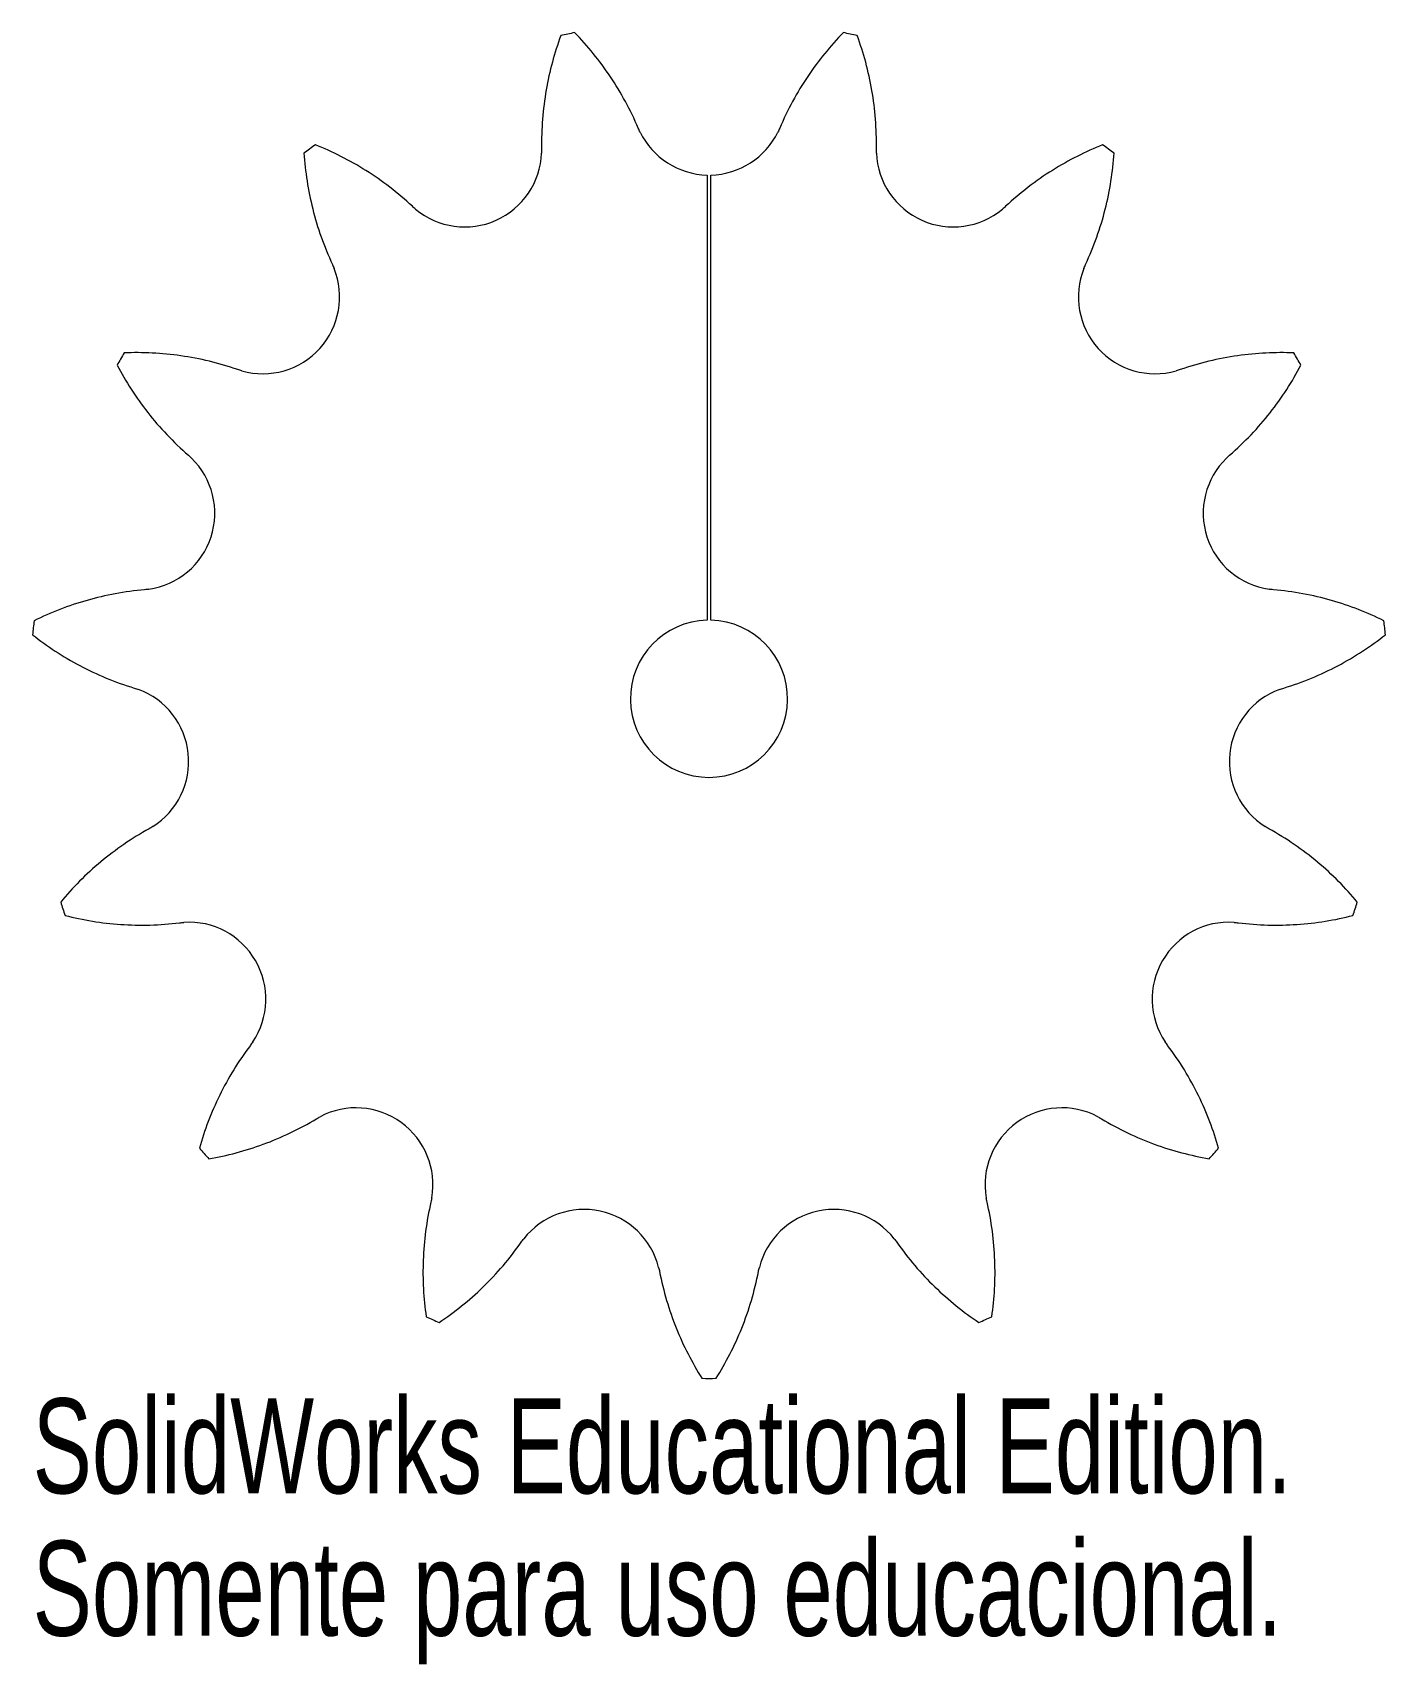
# Model space of a CAD drawing. Header units: millimetres. Extents: x -34.4 to 34.4, y -49.2 to 33.9.
import ezdxf

# ---------------------------------------------------------------- set-up
doc = ezdxf.new("R2010")
doc.units = ezdxf.units.MM
doc.styles.add('SLDTEXTSTYLE0', font='TXT', dxfattribs={"width": 0.7})

msp = doc.modelspace()

# ---------------------------------------------------------------- linework, layer by layer
at = {"color": 7, "linetype": 'Continuous', "lineweight": 15}
for p, q in [((-0.1, 26.668), (-0.1, 3.999)), ((0.1, 3.999), (0.1, 26.668))]:
    msp.add_line(p, q, dxfattribs=at)
for centre, radius, start, end in [((0, 0), 34.6, 101.40463, 102.59537), ((0, 0), 34.6, 77.40463, 78.59537), ((0, 30.581), 3.914, 206.22073, 268.53588), ((0, 30.581), 3.914, 271.46412, 333.77927), ((0, 0), 34.6, 125.40463, 126.59537), ((-12.438, 27.937), 3.914, 230.22073, 357.77927), ((12.438, 27.937), 3.914, 182.22073, 309.77927), ((0, 0), 34.6, 53.40463, 54.59537), ((-22.726, 20.462), 3.914, 254.22073, 21.77927), ((22.726, 20.462), 3.914, 158.22073, 285.77927), ((0, 0), 34.6, 149.40463, 150.59537), ((0, 0), 34.6, 29.40463, 30.59537), ((-29.084, 9.45), 3.914, 278.22073, 45.77927), ((29.084, 9.45), 3.914, 134.22073, 261.77927), ((0, 0), 34.6, 173.40463, 174.59537), ((0, 0), 4, 91.43254, 88.56746), ((0, 0), 34.6, 5.40463, 6.59537), ((-30.413, -3.197), 3.914, 302.22073, 69.77927), ((30.413, -3.197), 3.914, 110.22073, 237.77927), ((0, 0), 34.6, 197.40463, 198.59537), ((0, 0), 34.6, 341.40463, 342.59537), ((-26.484, -15.29), 3.914, 326.22073, 93.77927), ((26.484, -15.29), 3.914, 86.22073, 213.77927), ((-17.975, -24.74), 3.914, 350.22073, 117.77927), ((17.975, -24.74), 3.914, 62.22073, 189.77927), ((0, 0), 34.6, 221.40463, 222.59537), ((0, 0), 34.6, 317.40463, 318.59537), ((-6.358, -29.912), 3.914, 14.22073, 141.77927), ((6.358, -29.912), 3.914, 38.22073, 165.77927), ((0, 0), 34.6, 245.40463, 246.59537), ((0, 0), 34.6, 293.40463, 294.59537), ((0, 0), 34.6, 269.40463, 270.59537)]:
    msp.add_arc(centre, radius, start, end, dxfattribs=at)
for points in [[(-7.545, 33.767), (-7.871, 32.887), (-8.123, 31.965), (-8.376, 30.516), (-8.44, 30.018), (-8.518, 29.017), (-8.534, 28.513), (-8.525, 28.005)], [(-3.603, 29.051), (-4, 29.987), (-4.475, 30.859), (-5.295, 32.082), (-5.587, 32.477), (-6.196, 33.226), (-6.513, 33.58), (-6.842, 33.917)], [(6.842, 33.917), (6.186, 33.245), (5.58, 32.506), (4.76, 31.284), (4.499, 30.855), (4.02, 29.973), (3.801, 29.519), (3.603, 29.051)], [(8.525, 28.005), (8.543, 29.022), (8.463, 30.011), (8.212, 31.462), (8.105, 31.941), (7.854, 32.873), (7.708, 33.326), (7.545, 33.767)], [(-20.627, 27.779), (-20.567, 26.842), (-20.423, 25.898), (-20.064, 24.47), (-19.92, 23.99), (-19.584, 23.043), (-19.393, 22.577), (-19.179, 22.116)], [(-15.107, 25.074), (-15.851, 25.768), (-16.64, 26.371), (-17.886, 27.155), (-18.313, 27.397), (-19.175, 27.833), (-19.609, 28.028), (-20.045, 28.202)], [(20.045, 28.202), (19.173, 27.855), (18.319, 27.426), (17.073, 26.644), (16.66, 26.358), (15.864, 25.746), (15.479, 25.421), (15.107, 25.074)], [(19.179, 22.116), (19.608, 23.038), (19.938, 23.975), (20.299, 25.401), (20.396, 25.883), (20.545, 26.837), (20.597, 27.31), (20.627, 27.779)], [(-24, 16.762), (-24.961, 17.093), (-25.927, 17.323), (-27.384, 17.532), (-27.873, 17.579), (-28.838, 17.628), (-29.313, 17.629), (-29.783, 17.61)], [(29.783, 17.61), (28.845, 17.648), (27.891, 17.604), (26.434, 17.396), (25.941, 17.303), (24.964, 17.068), (24.48, 16.927), (24, 16.762)], [(-30.143, 16.988), (-29.706, 16.156), (-29.191, 15.352), (-28.282, 14.194), (-27.955, 13.814), (-27.264, 13.086), (-26.899, 12.737), (-26.516, 12.404)], [(26.516, 12.404), (27.284, 13.071), (27.966, 13.792), (28.875, 14.949), (29.161, 15.349), (29.685, 16.16), (29.924, 16.571), (30.143, 16.988)], [(-28.743, 5.551), (-29.756, 5.462), (-30.732, 5.28), (-32.148, 4.878), (-32.614, 4.722), (-33.514, 4.374), (-33.95, 4.182), (-34.371, 3.974)], [(34.371, 3.974), (33.529, 4.39), (32.639, 4.738), (31.224, 5.141), (30.736, 5.256), (29.748, 5.439), (29.249, 5.507), (28.743, 5.551)], [(-34.446, 3.259), (-33.709, 2.677), (-32.911, 2.152), (-31.611, 1.463), (-31.157, 1.249), (-30.229, 0.865), (-29.754, 0.695), (-29.269, 0.546)], [(29.269, 0.546), (30.241, 0.843), (31.158, 1.225), (32.459, 1.912), (32.883, 2.162), (33.691, 2.689), (34.077, 2.968), (34.446, 3.259)], [(-28.516, -6.62), (-29.405, -7.113), (-30.222, -7.676), (-31.353, -8.619), (-31.715, -8.951), (-32.396, -9.635), (-32.716, -9.988), (-33.016, -10.349)], [(33.016, -10.349), (32.416, -9.627), (31.745, -8.948), (30.616, -8.004), (30.216, -7.7), (29.388, -7.131), (28.96, -6.866), (28.516, -6.62)], [(-32.794, -11.033), (-31.884, -11.265), (-30.941, -11.42), (-29.473, -11.52), (-28.971, -11.531), (-27.967, -11.505), (-27.465, -11.468), (-26.961, -11.406)], [(26.961, -11.406), (27.97, -11.53), (28.962, -11.554), (30.431, -11.456), (30.919, -11.4), (31.872, -11.247), (32.338, -11.15), (32.794, -11.033)], [(-23.358, -17.646), (-23.97, -18.458), (-24.487, -19.305), (-25.136, -20.626), (-25.332, -21.077), (-25.676, -21.979), (-25.825, -22.431), (-25.952, -22.883)], [(25.952, -22.883), (25.698, -21.979), (25.361, -21.086), (24.713, -19.764), (24.472, -19.324), (23.947, -18.468), (23.663, -18.051), (23.358, -17.646)], [(-25.471, -23.418), (-24.545, -23.26), (-23.621, -23.018), (-22.239, -22.512), (-21.776, -22.318), (-20.87, -21.885), (-20.426, -21.647), (-19.991, -21.385)], [(19.991, -21.385), (20.862, -21.909), (21.759, -22.335), (23.14, -22.843), (23.609, -22.99), (24.542, -23.238), (25.007, -23.339), (25.471, -23.418)], [(-14.161, -25.621), (-14.39, -26.611), (-14.518, -27.596), (-14.574, -29.067), (-14.569, -29.558), (-14.517, -30.522), (-14.469, -30.996), (-14.401, -31.461)], [(14.401, -31.461), (14.536, -30.531), (14.592, -29.578), (14.538, -28.107), (14.496, -27.607), (14.365, -26.612), (14.276, -26.115), (14.161, -25.621)], [(-13.744, -31.753), (-12.963, -31.232), (-12.217, -30.635), (-11.16, -29.611), (-10.816, -29.246), (-10.164, -28.482), (-9.855, -28.083), (-9.564, -27.667)], [(9.564, -27.667), (10.147, -28.5), (10.794, -29.254), (11.849, -30.28), (12.217, -30.605), (12.969, -31.211), (13.353, -31.492), (13.744, -31.753)], [(-2.516, -29.166), (-2.322, -30.164), (-2.038, -31.115), (-1.491, -32.481), (-1.287, -32.929), (-0.847, -33.788), (-0.611, -34.201), (-0.36, -34.598)], [(0.36, -34.598), (0.861, -33.804), (1.3, -32.956), (1.849, -31.59), (2.014, -31.117), (2.299, -30.154), (2.419, -29.664), (2.516, -29.166)]]:
    msp.add_open_spline(points, degree=3, knots=[0, 0, 0, 0, 0.5, 0.5, 0.75, 0.75, 1, 1, 1, 1], dxfattribs=at)
for points in [[(-3.511, 28.851), (-3.543, 28.917), (-3.574, 28.984), (-3.603, 29.051)], [(3.603, 29.051), (3.574, 28.984), (3.543, 28.917), (3.511, 28.851)], [(-8.525, 28.005), (-8.524, 27.931), (-8.525, 27.858), (-8.527, 27.785)], [(8.527, 27.785), (8.525, 27.858), (8.524, 27.931), (8.525, 28.005)], [(-14.942, 24.929), (-14.999, 24.976), (-15.054, 25.024), (-15.107, 25.074)], [(15.107, 25.074), (15.054, 25.024), (14.999, 24.976), (14.942, 24.929)], [(-19.179, 22.116), (-19.148, 22.05), (-19.119, 21.982), (-19.091, 21.915)], [(19.091, 21.915), (19.119, 21.982), (19.148, 22.05), (19.179, 22.116)], [(-23.79, 16.696), (-23.86, 16.716), (-23.93, 16.738), (-24, 16.762)], [(24, 16.762), (23.93, 16.738), (23.86, 16.716), (23.79, 16.696)], [(-26.516, 12.404), (-26.461, 12.355), (-26.407, 12.306), (-26.354, 12.255)], [(26.354, 12.255), (26.407, 12.306), (26.461, 12.355), (26.516, 12.404)], [(-28.524, 5.576), (-28.597, 5.566), (-28.669, 5.557), (-28.743, 5.551)], [(28.743, 5.551), (28.669, 5.557), (28.597, 5.566), (28.524, 5.576)], [(-29.269, 0.546), (-29.198, 0.525), (-29.129, 0.501), (-29.06, 0.476)], [(29.06, 0.476), (29.129, 0.501), (29.198, 0.525), (29.269, 0.546)], [(-28.326, -6.508), (-28.388, -6.547), (-28.451, -6.584), (-28.516, -6.62)], [(28.516, -6.62), (28.451, -6.584), (28.388, -6.547), (28.326, -6.508)], [(-26.961, -11.406), (-26.887, -11.397), (-26.814, -11.39), (-26.742, -11.385)], [(26.742, -11.385), (26.814, -11.39), (26.887, -11.397), (26.961, -11.406)], [(-23.23, -17.466), (-23.271, -17.527), (-23.314, -17.587), (-23.358, -17.646)], [(23.358, -17.646), (23.314, -17.587), (23.271, -17.527), (23.23, -17.466)], [(-19.991, -21.385), (-19.927, -21.348), (-19.864, -21.312), (-19.799, -21.278)], [(19.799, -21.278), (19.863, -21.312), (19.927, -21.348), (19.991, -21.385)], [(-14.118, -25.405), (-14.13, -25.477), (-14.145, -25.549), (-14.161, -25.621)], [(14.161, -25.621), (14.145, -25.549), (14.13, -25.477), (14.118, -25.405)], [(-9.564, -27.667), (-9.522, -27.607), (-9.478, -27.548), (-9.433, -27.491)], [(9.433, -27.491), (9.478, -27.548), (9.522, -27.607), (9.564, -27.667)], [(-2.564, -28.951), (-2.546, -29.022), (-2.53, -29.093), (-2.516, -29.166)], [(2.516, -29.166), (2.53, -29.093), (2.546, -29.022), (2.564, -28.951)]]:
    msp.add_open_spline(points, degree=3, dxfattribs=at)

# ---------------------------------------------------------------- texts
at = {"color": 7, "linetype": 'Continuous', "char_height": 4.83362, "attachment_point": 1, "style": 'SLDTEXTSTYLE0'}
for s, insert in [('SolidWorks Educational Edition.', (-34.446, -35.62)), ('Somente para uso educacional.', (-34.446, -42.87))]:
    msp.add_mtext(s, dxfattribs=dict(at, insert=insert))

doc.saveas('drawing.dxf')
